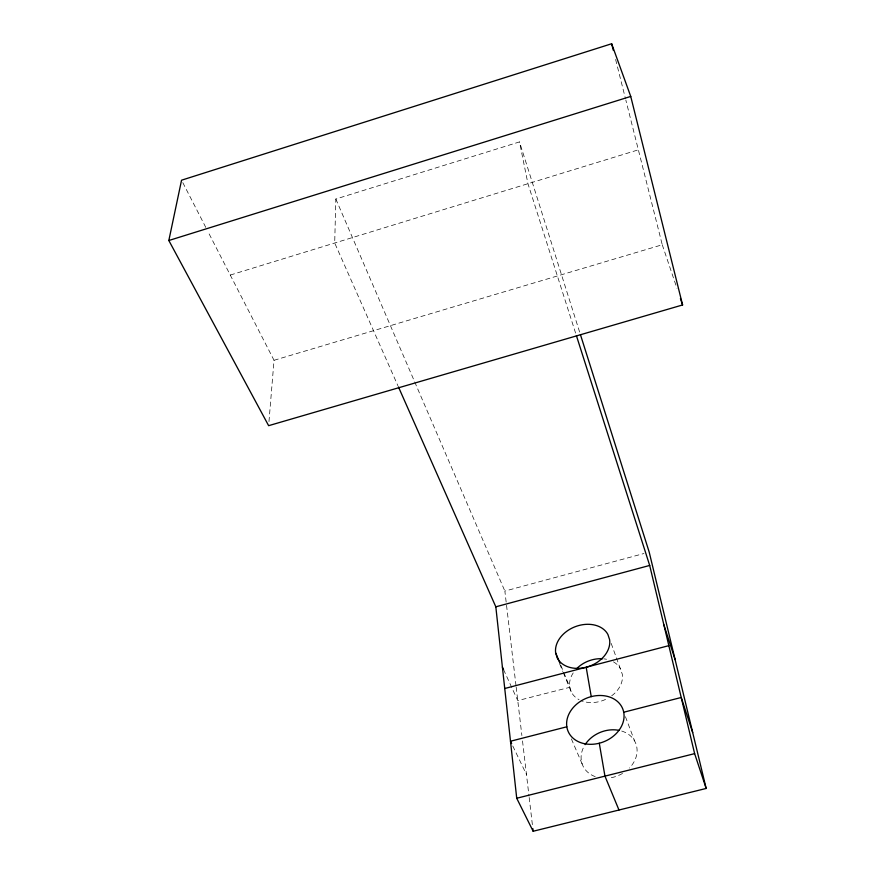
<?xml version="1.0" encoding="UTF-8"?>
<svg xmlns="http://www.w3.org/2000/svg" width="875" height="875" viewBox="0 0 875 875"><rect width="100%" height="100%" fill="white"/><g stroke="black" fill="none" stroke-linecap="round" stroke-linejoin="round"><path stroke-width="0.66" stroke-dasharray="4.38 3.28" d="M579.611 332.03L519.498 141.914L335.836 199.019L334.698 243.009L397.873 385.656M268.975 421.586L274.028 360.292L207.78 231.273M230.267 275.056L638.356 149.833M274.028 360.292L662.255 244.759L625.833 100.067M516.009 685.738L504.864 591.073L643.945 553.514M182.798 182.623L207.156 230.059M512.772 745.981L526.477 774.528M503.541 669.594L517.77 700.612L569.887 687.28L560.525 664.584M335.836 199.019L504.864 591.073M571.386 738.894L583.22 766.478M559.672 663.906L562.8 671.475M563.314 672.733L571.123 691.644A27.223 21.033 -21.3 0 0 579.064 699.694M625.439 716.691L634.594 740.939M611.198 643.431L622.311 674.253A27.223 21.033 -21.3 0 1 611.691 695.8M662.255 244.759L676.966 288.312M575.586 333.08L527.953 183.706L519.498 141.914M571.123 691.644L569.625 686.361A27.223 21.033 -21.3 0 1 573.213 672.908M615.606 59.467L625.494 98.755M516.173 687.094L521.883 735.558M522.517 740.928L529.014 796.141M529.178 797.486L532.514 825.847M605.533 699.442A27.223 21.033 -21.3 0 1 581.306 700.733M603.98 658.875A27.223 21.033 -21.3 0 1 606.55 659.28M613.473 661.861A27.223 21.033 -21.3 0 1 620.594 669.036M621.731 731.052A28.722 23.406 -22.5 0 1 629.388 768.053M622.53 773.434A28.722 23.406 -22.5 0 1 608.191 778.148M595.208 776.628A28.722 23.406 -22.5 0 1 584.402 745.795"/><path stroke-width="1.31" d="M168.831 240.505L181.552 180.195L611.647 43.75L630.744 96.436L682.588 304.959L268.636 425.677L168.831 240.505L630.744 96.436M495.819 606.812L649.688 565.447L694.63 753.637L706.169 788.452L533.148 831.25L516.72 798.252L495.819 606.812L398.431 386.903M504.733 688.505L668.839 645.652M566.814 726.797L510.497 741.234L511.634 743.608M623.722 712.228A29.542 23.439 -22.4 0 1 585.036 743.816A29.542 23.439 -22.4 0 1 577.248 703.675A29.542 23.439 -22.4 0 1 623.722 712.228L681.22 697.495L692.683 732.517M516.72 798.252L694.63 753.637M502.403 667.111L503.541 669.594M618.975 810.02L604.953 776.125L599.277 743.225M555.844 653.242L560 663.327M680.422 298.561L682.588 304.959M663.819 624.63L675.15 659.739M576.417 335.683L649.688 565.447M580.431 334.633L649.195 552.092L706.169 788.452M611.647 43.75L613.298 50.302M591.237 696.62L586.173 667.242A27.956 21 -21.3 0 0 609.613 639.691L607.906 634.473A27.956 21 -21.3 0 0 576.516 626.227A27.956 21 -21.3 0 0 555.581 652.323L557.069 657.606A27.956 21 -21.3 0 0 585.178 667.483M532.831 828.548L533.148 831.25M576.472 668.861A27.223 21.033 -21.3 0 1 602.656 658.755M585.113 744.625A28.722 23.406 -22.5 0 1 619.095 730.384"/></g></svg>
